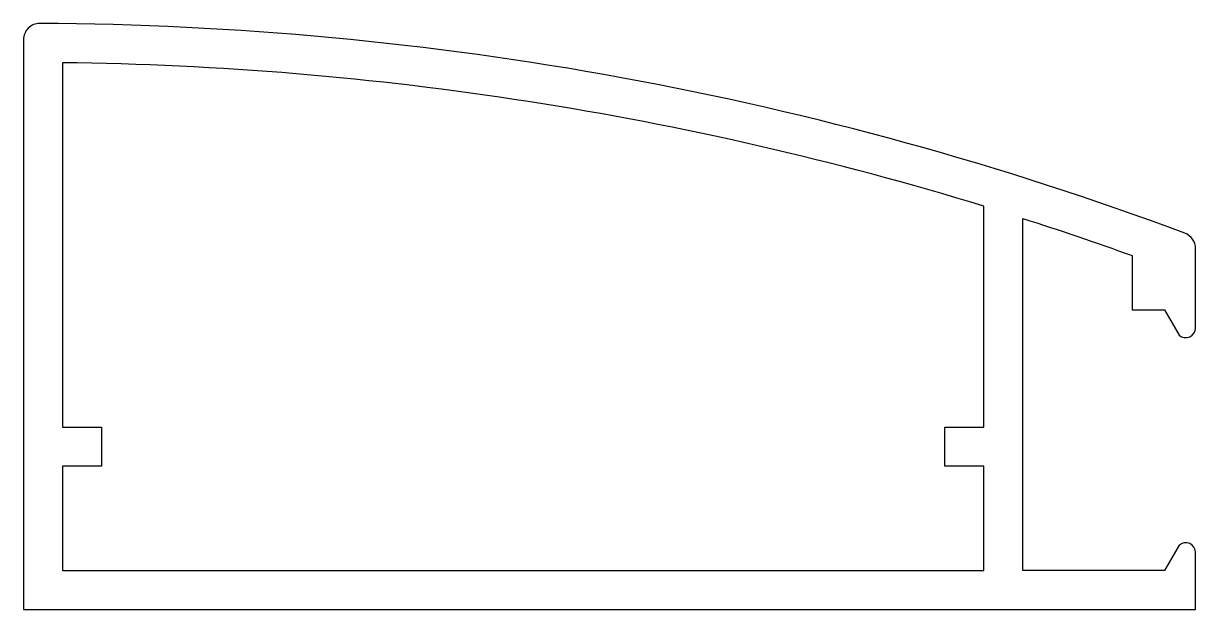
# Model space of a CAD drawing. Extents: x 445.8 to 481.8, y 235.6 to 253.6.
import ezdxf

# ---------------------------------------------------------------- set-up
doc = ezdxf.new("R2010")
doc.units = 0
doc.layers.get('0').update_dxf_attribs({"linetype": 'CONTINUOUS'})

msp = doc.modelspace()

# ---------------------------------------------------------------- linework, layer by layer
at = {"color": 0}
for points in [[(479.847, 246.427), (479.847, 244.755), (480.847, 244.755), (481.297, 243.981, 0.648293), (481.797, 244.205), (481.797, 246.642, 0.312994), (481.472, 247.11, 0.088361), (446.3, 253.554, 0.415658), (445.797, 253.054), (445.797, 235.555), (481.797, 235.555), (481.797, 237.305, 0.648293), (481.297, 237.528), (480.847, 236.755), (476.497, 236.755), (476.497, 247.564, -0.008778)], [(475.297, 239.955), (474.097, 239.955), (474.097, 241.155), (475.297, 241.155), (475.297, 247.94, 0.071426), (446.997, 252.348), (446.997, 241.155), (448.197, 241.155), (448.197, 239.955), (446.997, 239.955), (446.997, 236.755), (475.297, 236.755)]]:
    msp.add_lwpolyline(points, format="xyb", close=True, dxfattribs=at)

doc.saveas('drawing.dxf')
